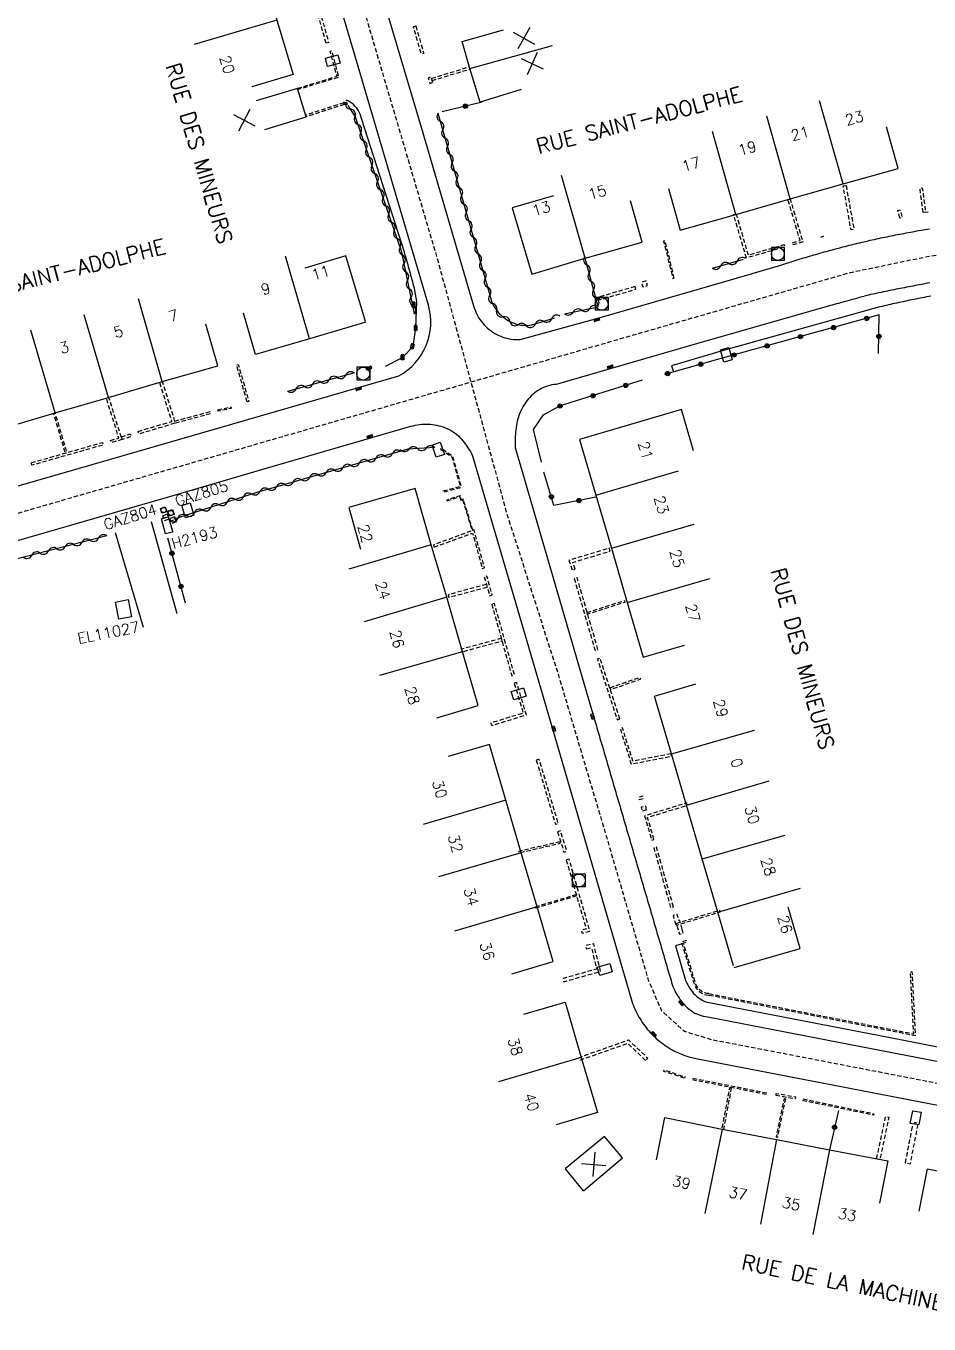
# Model space of a CAD drawing. Header units: millimetres. Extents: x 119599 to 140000, y 124063 to 129001.
# Drawn here: x 139270.4 to 139375.3, y 128595.5 to 128746.3 of the extents above; entities that cross this region are included whole.
import ezdxf
from ezdxf.enums import TextEntityAlignment as Align

# ---------------------------------------------------------------- set-up
doc = ezdxf.new("R2010")
doc.units = ezdxf.units.MM
doc.linetypes.add('DASHED', pattern=[0.75, 0.5, -0.25])
doc.layers.get('0').update_dxf_attribs({"linetype": 'CONTINUOUS'})
for name, color, linetype in [('W0001', 6, 'DASHED'), ('W0008', 7, 'CONTINUOUS'), ('W0100', 7, 'CONTINUOUS'), ('W0112', 1, 'DASHED'), ('W0310', 3, 'CONTINUOUS'), ('W0322', 7, 'CONTINUOUS'), ('W0400', 7, 'CONTINUOUS'), ('W0412', 7, 'CONTINUOUS'), ('W0420', 7, 'CONTINUOUS'), ('W0984', 7, 'CONTINUOUS'), ('W0989', 7, 'CONTINUOUS'), ('W0991', 7, 'CONTINUOUS'), ('W1102', 7, 'CONTINUOUS'), ('W1471', 7, 'CONTINUOUS')]:
    doc.layers.add(name, color=color, linetype=linetype)
doc.styles.get("Standard").update_dxf_attribs({"font": 'romans.shx', "width": 0.85})

# ---------------------------------------------------------------- blocks, each defined once
blk = doc.blocks.new('T400')
for p, q in [((-0.15, 0.3), (0.15, 0.3)), ((-0.15, -0.25), (-0.15, 0.3)), ((-0.15, 0.15), (0.15, 0.15)), ((-0.15, 0), (0.15, 0)), ((0.15, 0.3), (0.15, -0.25)), ((-0.15, -0.15), (0.15, -0.15)), ((-0.15, -0.25), (-0.15, -0.3)), ((-0.15, -0.3), (0.15, -0.3)), ((0.15, -0.3), (0.15, -0.25))]:
    blk.add_line(p, q)
blk = doc.blocks.new('T420')
for p, q in [((0.75, 0.75), (-0.75, 0.75)), ((-0.75, 0.75), (-0.75, -0.75)), ((0.75, 0.75), (0.75, -0.75)), ((0.75, -0.75), (-0.75, -0.75))]:
    blk.add_line(p, q)
blk.add_ellipse((0, 0), major_axis=(-0.53, 0.53), ratio=1, start_param=3.926991, end_param=10.210176)
blk = doc.blocks.new('T1471')
at = {"color": 0, "linetype": 'Continuous', "flags": 128}
blk.add_lwpolyline([(-0.75, -0.5), (-0.75, 0.5), (0.75, 0.5), (0.75, -0.5), (-0.75, -0.5)], dxfattribs=at)
blk = doc.blocks.new('t991o')
at = {"color": 0, "linetype": 'Continuous'}
for p, q in [((-1, 1), (1, -1)), ((-1, -1), (1, 1))]:
    blk.add_line(p, q, dxfattribs=at)
blk = doc.blocks.new('t322o')
at = {"color": 0, "linetype": 'Continuous'}
for radius in [0.25, 0.15]:
    blk.add_circle((0, 0), radius, dxfattribs=at)
blk = doc.blocks.new('t310o')
at = {"color": 0, "linetype": 'Continuous'}
for centre, start, end in [((-0.5, 0.38), 216.8699, 323.1304), ((0.5, -0.37), 36.8699, 143.1303)]:
    blk.add_arc(centre, 0.625, start, end, dxfattribs=at)
blk = doc.blocks.new('T412')
for p, q in [((-0.3, 1.2), (0.3, 1.2)), ((-0.3, 1.2), (-0.3, 0.6)), ((-0.3, 0.6), (0.3, 0.6)), ((-0.3, 0.3), (0.3, 0.3)), ((-0.3, -0.3), (-0.3, 0.3)), ((0, 0.9), (0.3, 0.9)), ((0.3, 0.9), (0.3, 0.6)), ((0.3, 0.3), (0.3, -0.3)), ((0.3, -0.3), (-0.3, -0.3))]:
    blk.add_line(p, q)
blk.add_ellipse((0, 0), major_axis=(0.212, 0.212), ratio=1, start_param=5.497787, end_param=11.780972)

msp = doc.modelspace()

# ---------------------------------------------------------------- linework, layer by layer
at = {"layer": 'W0001', "flags": 128}
for points in [[(139288.74, 128819.27), (139308.8, 128751.17), (139318.22, 128719.21), (139326.25, 128689.76), (139332.34, 128670.69), (139337.88, 128652.01), (139342.71, 128635.48), (139344.25, 128631.92), (139346.91, 128629.54), (139350.13, 128628.57), (139359.17, 128626.83), (139395.44, 128619.82), (139428.06, 128613.49)], [(139244.94, 128682.98), (139265.49, 128688.56), (139302.8, 128699.36), (139343.16, 128711.04), (139366.21, 128717.68), (139375.33, 128719.56), (139382.97, 128720.63), (139390.64, 128721.23), (139400.05, 128721.19), (139405.41, 128720.74), (139414.08, 128719.59), (139420.06, 128718.51), (139428.53, 128715.9), (139437.88, 128713.01), (139490.72, 128690.14), (139553.33, 128663), (139571.78, 128655), (139588.89, 128647.6), (139601.6, 128642.1), (139622.8, 128632.9), (139628.16, 128630.94)]]:
    msp.add_lwpolyline(points, dxfattribs=at)
at = {"layer": 'W0008', "flags": 128}
msp.add_lwpolyline([(139261.45, 128690.57), (139280.14, 128695.94), (139313.75, 128705.67, 0.353946), (139317.17, 128713.88), (139317.17, 128713.88), (139308.62, 128742.92), (139304.51, 128756.95)], format="xyb", dxfattribs=at)
for points in [[(139310, 128755.92), (139316.33, 128734.55), (139322.42, 128713.8), (139322.5, 128713.54), (139322.59, 128713.3), (139322.69, 128713.05), (139322.79, 128712.82), (139322.91, 128712.59), (139323.04, 128712.37), (139323.18, 128712.16), (139323.33, 128711.96), (139323.49, 128711.76), (139323.66, 128711.57), (139323.85, 128711.39), (139324.04, 128711.21), (139324.24, 128711.04), (139324.45, 128710.88), (139324.67, 128710.73), (139324.89, 128710.59), (139325.12, 128710.47), (139325.35, 128710.35), (139325.58, 128710.25), (139325.82, 128710.16), (139326.06, 128710.08), (139326.3, 128710.02), (139326.55, 128709.97), (139326.8, 128709.92), (139327.05, 128709.9), (139327.31, 128709.88), (139327.57, 128709.88), (139327.84, 128709.88), (139336.99, 128712.39), (139354.8, 128717.56)], [(139312.18, 128706.77), (139314.16, 128707.81), (139315.41, 128709.08), (139315.7, 128711.22), (139315.82, 128714.31), (139315.61, 128715.58), (139315.55, 128715.83), (139315.49, 128716.08), (139315.42, 128716.33), (139315.36, 128716.58), (139315.29, 128716.83), (139315.22, 128717.07), (139315.15, 128717.32), (139315.08, 128717.57), (139315.01, 128717.82), (139314.94, 128718.06), (139314.88, 128718.31), (139314.81, 128718.56), (139314.74, 128718.8), (139314.68, 128719.04), (139314.61, 128719.29), (139314.54, 128719.53), (139314.46, 128719.77), (139314.39, 128720.01), (139314.32, 128720.25), (139314.25, 128720.5), (139314.17, 128720.74), (139314.1, 128720.98), (139314.02, 128721.23), (139313.95, 128721.47), (139313.87, 128721.71), (139313.79, 128721.96), (139313.71, 128722.2), (139309.39, 128735.55), (139309.33, 128735.81), (139309.25, 128736.06), (139309.15, 128736.3), (139309.02, 128736.53), (139308.86, 128736.75), (139308.69, 128736.95), (139308.51, 128737.14), (139308.31, 128737.3), (139308.1, 128737.45), (139307.87, 128737.58), (139307.63, 128737.69)], [(139358.09, 128718.52), (139358.33, 128718.59), (139358.57, 128718.67), (139358.81, 128718.75), (139359.05, 128718.83), (139359.29, 128718.9), (139359.53, 128718.98), (139359.76, 128719.05), (139360, 128719.13), (139360.25, 128719.2), (139360.49, 128719.27), (139360.73, 128719.35), (139360.97, 128719.42), (139361.21, 128719.49), (139361.45, 128719.56), (139361.69, 128719.63), (139361.93, 128719.7), (139362.17, 128719.77), (139362.41, 128719.84), (139362.65, 128719.91), (139362.89, 128719.98), (139363.14, 128720.05), (139363.38, 128720.11), (139363.62, 128720.18), (139363.86, 128720.25), (139364.1, 128720.31), (139364.35, 128720.38), (139364.59, 128720.44), (139364.83, 128720.5), (139365.07, 128720.57), (139365.31, 128720.63), (139365.56, 128720.69), (139365.8, 128720.75), (139366.04, 128720.82), (139366.29, 128720.88), (139366.53, 128720.94), (139366.77, 128721), (139367.02, 128721.05), (139367.26, 128721.11), (139367.5, 128721.17), (139367.75, 128721.23), (139367.99, 128721.28), (139368.24, 128721.34), (139368.48, 128721.4), (139368.72, 128721.45), (139368.97, 128721.51), (139369.21, 128721.56), (139369.46, 128721.61), (139369.7, 128721.67), (139369.95, 128721.72), (139370.19, 128721.77), (139370.44, 128721.82), (139370.68, 128721.87), (139370.93, 128721.92), (139371.17, 128721.97), (139371.42, 128722.02), (139371.66, 128722.07), (139371.91, 128722.12), (139372.16, 128722.17), (139372.4, 128722.21), (139372.65, 128722.26), (139372.89, 128722.31), (139373.14, 128722.35), (139373.39, 128722.4), (139373.63, 128722.44), (139373.88, 128722.49), (139374.13, 128722.53), (139374.38, 128722.57), (139374.62, 128722.61), (139374.87, 128722.66), (139375.12, 128722.7), (139375.36, 128722.74)], [(139354.79, 128717.56), (139358.1, 128718.51)], [(139375.42, 128716.45), (139375.17, 128716.41), (139374.92, 128716.37), (139374.68, 128716.32), (139374.43, 128716.28), (139374.18, 128716.23), (139373.94, 128716.19), (139373.69, 128716.14), (139373.45, 128716.09), (139373.2, 128716.05), (139372.95, 128716), (139372.71, 128715.95), (139372.46, 128715.9), (139372.21, 128715.86), (139371.97, 128715.81), (139371.72, 128715.76), (139371.48, 128715.71), (139371.23, 128715.66), (139370.98, 128715.61), (139370.74, 128715.56), (139370.49, 128715.51), (139370.25, 128715.46), (139370, 128715.41), (139369.76, 128715.35), (139369.51, 128715.3), (139369.27, 128715.25), (139369.02, 128715.19), (139368.78, 128715.14), (139368.53, 128715.09), (139368.29, 128715.03), (139368.04, 128714.98), (139367.8, 128714.92)], [(139375.51, 128714.91), (139375.27, 128714.86), (139375.02, 128714.82), (139374.77, 128714.77), (139374.53, 128714.72), (139374.28, 128714.67), (139374.03, 128714.63), (139373.79, 128714.58), (139373.54, 128714.53), (139373.29, 128714.48), (139373.05, 128714.43), (139372.8, 128714.38), (139372.56, 128714.32), (139372.31, 128714.27), (139372.06, 128714.22), (139371.82, 128714.17), (139371.57, 128714.11), (139371.33, 128714.06), (139371.08, 128714.01), (139370.84, 128713.95), (139370.59, 128713.9), (139370.35, 128713.84), (139370.1, 128713.78), (139369.86, 128713.73), (139369.61, 128713.67), (139351.28, 128708.55), (139345.4, 128706.83), (139345.62, 128706.13)], [(139363.86, 128713.85), (139364.1, 128713.92), (139364.35, 128713.99), (139364.59, 128714.05), (139364.84, 128714.12), (139365.08, 128714.19), (139365.33, 128714.25), (139365.58, 128714.32), (139365.82, 128714.39), (139366.07, 128714.46), (139366.31, 128714.52), (139366.56, 128714.59), (139366.8, 128714.66), (139367.05, 128714.72), (139367.29, 128714.79), (139367.54, 128714.86), (139367.78, 128714.93)], [(139363.86, 128713.84), (139347.24, 128709.08), (139332.03, 128704.67), (139331.76, 128704.64), (139331.51, 128704.6), (139331.26, 128704.54), (139331.01, 128704.47), (139330.78, 128704.39), (139330.55, 128704.3), (139330.32, 128704.2), (139330.1, 128704.08), (139329.89, 128703.95), (139329.69, 128703.82), (139329.49, 128703.67), (139329.3, 128703.51), (139329.11, 128703.33), (139328.94, 128703.15), (139328.76, 128702.95), (139328.6, 128702.75), (139328.44, 128702.52), (139328.29, 128702.3), (139328.15, 128702.07), (139328.03, 128701.84), (139327.92, 128701.61), (139327.81, 128701.37), (139327.72, 128701.13), (139327.64, 128700.89), (139327.57, 128700.65), (139327.5, 128700.4), (139327.45, 128700.15), (139327.4, 128699.9), (139327.36, 128699.65), (139327.33, 128699.4), (139327.3, 128699.14), (139327.28, 128698.89), (139327.26, 128698.63), (139327.25, 128698.37), (139327.25, 128698.11), (139327.24, 128697.85), (139327.24, 128697.59), (139327.25, 128697.33), (139336.12, 128666.93), (139336.19, 128666.69), (139336.26, 128666.45), (139336.33, 128666.21), (139336.4, 128665.97), (139336.47, 128665.73), (139336.54, 128665.49), (139336.61, 128665.25), (139336.68, 128665.01), (139336.75, 128664.77), (139336.82, 128664.52), (139336.89, 128664.28), (139336.96, 128664.04), (139337.03, 128663.8), (139337.1, 128663.56), (139337.17, 128663.32), (139337.24, 128663.08), (139337.31, 128662.84), (139337.38, 128662.6), (139337.46, 128662.36), (139337.53, 128662.12), (139337.6, 128661.88), (139337.67, 128661.64), (139337.74, 128661.4), (139337.81, 128661.16), (139337.88, 128660.92), (139337.95, 128660.68), (139338.02, 128660.44), (139338.09, 128660.2), (139338.16, 128659.96), (139338.23, 128659.72), (139338.3, 128659.48), (139338.37, 128659.24), (139338.44, 128659), (139338.51, 128658.76), (139338.58, 128658.52), (139338.65, 128658.28), (139338.72, 128658.04), (139338.79, 128657.8), (139338.86, 128657.56), (139338.93, 128657.32), (139339, 128657.08), (139339.07, 128656.84), (139339.14, 128656.6), (139339.21, 128656.36), (139339.28, 128656.12), (139339.35, 128655.88), (139339.43, 128655.64), (139339.5, 128655.4), (139339.57, 128655.16), (139339.64, 128654.92), (139339.71, 128654.68), (139339.78, 128654.44), (139339.85, 128654.2), (139339.92, 128653.95), (139339.99, 128653.71), (139340.06, 128653.47), (139340.13, 128653.23), (139340.2, 128652.99), (139340.27, 128652.75), (139340.34, 128652.51), (139340.41, 128652.27), (139340.48, 128652.03), (139340.55, 128651.79), (139340.62, 128651.55), (139340.69, 128651.31), (139340.76, 128651.07), (139340.83, 128650.83), (139340.9, 128650.59), (139340.97, 128650.35), (139341.05, 128650.11), (139341.12, 128649.87), (139341.19, 128649.63), (139341.26, 128649.39), (139341.33, 128649.15), (139341.4, 128648.91), (139341.47, 128648.67), (139341.54, 128648.43), (139341.61, 128648.19), (139341.68, 128647.95), (139341.75, 128647.71), (139341.82, 128647.47), (139341.89, 128647.23), (139341.96, 128646.99), (139342.03, 128646.75), (139342.1, 128646.51), (139342.17, 128646.27), (139342.24, 128646.03), (139342.31, 128645.79), (139342.38, 128645.55), (139342.45, 128645.31), (139342.53, 128645.07), (139342.6, 128644.83), (139342.67, 128644.59), (139342.74, 128644.35), (139342.81, 128644.11), (139342.88, 128643.87), (139342.95, 128643.63), (139343.02, 128643.39), (139343.09, 128643.15), (139343.16, 128642.91), (139343.23, 128642.67), (139343.3, 128642.43), (139343.37, 128642.19), (139343.44, 128641.95), (139343.51, 128641.71), (139343.58, 128641.46), (139343.65, 128641.22), (139343.72, 128640.98), (139343.79, 128640.74), (139343.87, 128640.5), (139343.94, 128640.26), (139344.01, 128640.02), (139344.08, 128639.78), (139344.15, 128639.54), (139344.22, 128639.3), (139344.29, 128639.06), (139344.36, 128638.82), (139344.43, 128638.58), (139344.5, 128638.34), (139344.57, 128638.1), (139344.64, 128637.86), (139344.71, 128637.62), (139344.78, 128637.38), (139344.85, 128637.14), (139344.92, 128636.9), (139344.99, 128636.66), (139345.06, 128636.42), (139345.14, 128636.18), (139345.21, 128635.94), (139345.28, 128635.7), (139345.35, 128635.46), (139345.42, 128635.22), (139345.5, 128634.97), (139345.58, 128634.73), (139345.68, 128634.5), (139345.78, 128634.27), (139345.89, 128634.05), (139346.01, 128633.83), (139346.14, 128633.61), (139346.28, 128633.41), (139346.42, 128633.21), (139346.58, 128633.01), (139346.74, 128632.82), (139346.91, 128632.63), (139347.09, 128632.45), (139347.27, 128632.28), (139347.47, 128632.11), (139347.68, 128631.95), (139347.9, 128631.8), (139348.13, 128631.66), (139348.36, 128631.55), (139348.6, 128631.45), (139348.84, 128631.36), (139349.1, 128631.29), (139349.36, 128631.24), (139349.62, 128631.21), (139367.19, 128627.83), (139401.11, 128621.26)], [(139262.87, 128684.64), (139286.87, 128691.56), (139298.48, 128694.97), (139315.15, 128699.8), (139315.4, 128699.87), (139315.66, 128699.93), (139315.91, 128699.98), (139316.16, 128700.01), (139316.41, 128700.04), (139316.66, 128700.06), (139316.91, 128700.06), (139317.16, 128700.06), (139317.41, 128700.04), (139317.66, 128700.02), (139317.9, 128699.98), (139318.15, 128699.93), (139318.39, 128699.87), (139318.63, 128699.8), (139318.88, 128699.73), (139319.12, 128699.64), (139319.36, 128699.53), (139319.6, 128699.42), (139319.83, 128699.3), (139320.06, 128699.16), (139320.27, 128699.01), (139320.47, 128698.85), (139320.66, 128698.68), (139320.84, 128698.51), (139321.01, 128698.32), (139321.17, 128698.13), (139321.33, 128697.93), (139321.48, 128697.72), (139321.63, 128697.51), (139321.77, 128697.3), (139321.91, 128697.08), (139322.05, 128696.86), (139322.18, 128696.64), (139322.3, 128696.39), (139322.37, 128696.11), (139328.59, 128674.85), (139331.57, 128664.67), (139340.81, 128633.02), (139340.89, 128632.78), (139340.98, 128632.55), (139341.07, 128632.32), (139341.17, 128632.09), (139341.28, 128631.86), (139341.39, 128631.64), (139341.5, 128631.42), (139341.62, 128631.2), (139341.75, 128630.99), (139341.88, 128630.78), (139342.01, 128630.58), (139342.15, 128630.37), (139342.3, 128630.18), (139342.45, 128629.98), (139342.6, 128629.79), (139342.76, 128629.6), (139342.93, 128629.41), (139343.1, 128629.23), (139343.28, 128629.05), (139343.46, 128628.88), (139343.64, 128628.71), (139343.83, 128628.54), (139344.03, 128628.38), (139344.22, 128628.22), (139344.42, 128628.07), (139344.63, 128627.92), (139344.83, 128627.78), (139345.04, 128627.65), (139345.25, 128627.52), (139345.47, 128627.4), (139345.69, 128627.28), (139345.91, 128627.17), (139346.13, 128627.06), (139346.36, 128626.96), (139346.59, 128626.87), (139346.82, 128626.78), (139347.06, 128626.7), (139347.3, 128626.62), (139347.54, 128626.55), (139347.78, 128626.49), (139348.03, 128626.43), (139366.31, 128622.9), (139395.57, 128617.25)], [(139288, 128678.02), (139285.02, 128688.71)], [(139280.81, 128687.47), (139284.06, 128676.47)], [(139346.64, 128639.7), (139345.89, 128639.46), (139347, 128635.59), (139347.09, 128635.37), (139347.19, 128635.14), (139347.29, 128634.93), (139347.41, 128634.72), (139347.54, 128634.52), (139347.68, 128634.32), (139347.83, 128634.13), (139347.98, 128633.94), (139348.15, 128633.77), (139348.33, 128633.6), (139348.52, 128633.45), (139348.72, 128633.31), (139348.92, 128633.19), (139349.14, 128633.08), (139349.36, 128632.98), (139370.62, 128628.85), (139379.68, 128627.08), (139379.89, 128627.69)]]:
    msp.add_lwpolyline(points, dxfattribs=at)
at = {"layer": 'W0100', "flags": 128}
for points in [[(139295.87, 128759.55), (139297.67, 128753.48), (139299.57, 128746.97), (139301.46, 128740.66), (139296.67, 128739.22)], [(139327.94, 128738.92), (139323.17, 128737.45), (139321.97, 128741.34), (139321.1, 128744.48), (139325.91, 128745.83)], [(139298.2, 128734.28), (139302.98, 128735.75), (139301.97, 128739.05), (139297.19, 128737.58)], [(139345.05, 128727.4), (139346.41, 128722.58), (139352.87, 128724.41), (139359.19, 128726.2), (139365.35, 128727.96), (139371.73, 128729.75), (139370.37, 128734.57)], [(139331.71, 128726.57), (139326.91, 128725.16), (139329.18, 128717.46), (139335.4, 128719.31), (139342, 128721.19), (139340.63, 128726)], [(139309.89, 128711.97), (139307.6, 128719.6), (139302.81, 128718.15)], [(139309.91, 128711.88), (139303.39, 128709.97), (139297.1, 128708.13), (139295.69, 128712.93)], [(139266.02, 128704.26), (139267.43, 128699.46), (139273.83, 128701.35), (139280.04, 128703.15), (139286.28, 128704.99), (139292.72, 128706.84), (139291.34, 128711.65)], [(139347.96, 128696.97), (139346.55, 128701.77), (139334.74, 128698.28), (139336.62, 128691.81), (139338.42, 128685.64), (139340.25, 128679.35), (139342.1, 128672.99), (139346.9, 128674.38)], [(139318.14, 128665.96), (139322.94, 128667.36), (139321.12, 128673.62), (139319.3, 128679.94), (139317.51, 128686.02), (139315.63, 128692.57), (139307.92, 128690.36), (139309.31, 128685.55)], [(139287.44, 128687.5), (139286.64, 128687.3), (139286.17, 128689.05), (139286.96, 128689.27), (139287.52, 128687.52)], [(139352.59, 128637.14), (139350.78, 128643.37), (139348.98, 128649.55), (139347.14, 128655.79), (139345.42, 128661.75), (139343.44, 128668.46), (139348.23, 128669.88)], [(139326.86, 128636.23), (139331.66, 128637.65), (139329.79, 128643.99), (139327.95, 128650.27), (139326.15, 128656.38), (139324.28, 128662.83), (139319.48, 128661.44)], [(139352.67, 128636.96), (139360.33, 128639.15), (139358.96, 128643.96)], [(139328.25, 128631.52), (139333.05, 128632.92), (139334.92, 128626.51), (139336.82, 128620.09), (139332.03, 128618.67)], [(139343.65, 128614.63), (139344.64, 128619.53), (139351.28, 128618.18), (139357.58, 128616.99), (139363.76, 128615.77), (139370.52, 128614.48), (139369.57, 128609.57)], [(139335.17, 128611.02), (139339.71, 128614.84), (139337.62, 128617.33), (139333.07, 128613.55), (139335.16, 128611.02)], [(139374.18, 128608.65), (139375.13, 128613.56), (139381.64, 128612.29), (139388.1, 128611.04), (139394.48, 128609.78), (139400.98, 128608.55), (139400.05, 128603.64)]]:
    msp.add_lwpolyline(points, dxfattribs=at)
msp.add_lwpolyline([(139282.31, 128679.68), (139282.69, 128677.68), (139281.25, 128677.4), (139280.85, 128679.39)], close=True, dxfattribs=at)
at = {"layer": 'W0112', "flags": 128}
for points in [[(139305.3, 128744.29), (139302.99, 128752.51), (139303.28, 128752.6), (139305.59, 128744.37)], [(139315.71, 128746.29), (139316.64, 128743.09), (139316.36, 128743.01), (139315.44, 128746.21)], [(139301.99, 128739.06), (139306.57, 128740.45), (139305.77, 128743.38), (139305.92, 128743.42), (139306.76, 128740.34), (139302.04, 128738.91)], [(139317.55, 128740.22), (139321.91, 128741.54), (139322, 128741.25), (139317.63, 128739.94)], [(139317.69, 128739.74), (139317.49, 128740.36), (139317.14, 128740.24), (139317.34, 128739.62)], [(139307.47, 128737.09), (139307.36, 128737.46), (139307.64, 128737.55), (139307.76, 128737.18)], [(139307.39, 128737.17), (139302.99, 128735.76), (139302.92, 128735.96), (139307.33, 128737.38)], [(139365.68, 128727.77), (139366.59, 128722.68), (139366.25, 128722.62), (139365.35, 128727.71)], [(139374.62, 128724.63), (139374.25, 128727.45), (139374.53, 128727.49), (139374.9, 128724.67)], [(139359.46, 128721.12), (139360.33, 128721.39), (139358.94, 128726.12), (139359.19, 128726.19), (139360.65, 128721.21), (139359.53, 128720.88)], [(139352.9, 128724.49), (139354.3, 128719.7), (139358.5, 128720.9), (139358.58, 128720.62), (139354.1, 128719.35), (139352.62, 128724.41)], [(139371.91, 128723.98), (139371.69, 128724.86), (139371.97, 128724.93), (139372.19, 128724.05)], [(139345.73, 128717), (139344.67, 128721.34), (139344.49, 128721.3), (139345.56, 128716.95)], [(139342.47, 128716.68), (139341.92, 128716.52), (139342.07, 128715.99), (139342.62, 128716.14)], [(139341.17, 128716.03), (139336.93, 128714.79), (139337.03, 128714.48), (139341.26, 128715.72)], [(139296.13, 128702.64), (139294.91, 128706.94), (139295.1, 128706.99), (139296.32, 128702.69)], [(139283.47, 128699.21), (139287.38, 128700.37), (139285.98, 128704.91), (139286.28, 128705), (139287.77, 128700.16), (139283.56, 128698.9)], [(139280.26, 128698.16), (139281.24, 128698.43), (139279.78, 128703.08), (139280.04, 128703.16), (139281.58, 128698.25), (139280.33, 128697.9)], [(139275, 128696.77), (139273.66, 128701.3), (139273.82, 128701.34), (139275.15, 128696.82)], [(139287.72, 128700.41), (139291.82, 128701.51), (139291.89, 128701.25), (139287.79, 128700.15)], [(139292.71, 128701.73), (139294.23, 128702.05), (139294.26, 128701.87), (139292.75, 128701.55)], [(139281.53, 128698.57), (139282.55, 128698.93), (139282.66, 128698.62), (139281.64, 128698.27)], [(139271.06, 128695.57), (139279.33, 128697.92), (139279.42, 128697.63), (139271.14, 128695.28)], [(139318.58, 128697.14), (139319.91, 128696.23), (139320.88, 128692.81), (139318.86, 128692.25), (139318.89, 128692.14), (139321.02, 128692.73), (139320.02, 128696.3), (139318.64, 128697.24)], [(139319.33, 128691.14), (139320.82, 128691.62), (139320.95, 128691.13), (139321.17, 128691.23), (139322.23, 128687.74), (139322.32, 128687.77), (139321.22, 128691.35), (139321.01, 128691.25), (139320.88, 128691.74), (139319.3, 128691.22)], [(139317.85, 128685.77), (139322.3, 128687.4), (139323.44, 128683.28), (139323.7, 128683.35), (139322.48, 128687.76), (139317.76, 128686.02)], [(139334.21, 128683.19), (139333.95, 128684), (139338.27, 128685.3), (139338.17, 128685.64), (139333.5, 128684.23), (139333.87, 128683.08)], [(139323.67, 128682.32), (139324.29, 128680.13), (139324.59, 128680.21), (139323.97, 128682.4)], [(139336.87, 128673.88), (139334.45, 128682.21), (139334.11, 128682.11), (139336.53, 128673.78)], [(139323.92, 128681.43), (139319.47, 128680.23), (139319.55, 128679.94), (139324, 128681.13)], [(139324.53, 128679.14), (139326.85, 128670.84), (139327.17, 128670.93), (139324.85, 128679.23)], [(139335.6, 128678.19), (139339.94, 128679.56), (139340, 128679.35), (139335.66, 128677.98)], [(139325.67, 128675.18), (139321.04, 128673.91), (139321.12, 128673.62), (139325.75, 128674.89)], [(139339.41, 128665.83), (139337.11, 128672.88), (139336.82, 128672.78), (139339.11, 128665.73)], [(139327.15, 128669.95), (139328.19, 128666.49), (139324.44, 128665.34), (139324.53, 128665.06), (139328.56, 128666.29), (139327.43, 128670.04)], [(139338.28, 128669.44), (139341.71, 128670.65), (139341.79, 128670.42), (139338.36, 128669.21)], [(139345.37, 128661.77), (139340.92, 128660.9), (139339.71, 128664.8), (139339.44, 128664.72), (139340.73, 128660.58), (139345.42, 128661.5)], [(139329.71, 128661.03), (139331.92, 128653.58), (139332.26, 128653.68), (139330.05, 128661.13)], [(139341.65, 128656.45), (139342.16, 128656.59), (139342.08, 128656.85), (139341.57, 128656.71)], [(139343.37, 128651.82), (139342.63, 128654.38), (139347.22, 128655.78), (139347.14, 128656.04), (139342.29, 128654.57), (139343.1, 128651.75)], [(139342.51, 128655.24), (139342.42, 128655.67), (139341.89, 128655.55), (139341.98, 128655.13)], [(139332.46, 128651.55), (139327.66, 128650.43), (139327.7, 128650.27), (139332.49, 128651.38)], [(139332.17, 128652.7), (139332.91, 128650.35), (139333.25, 128650.45), (139332.51, 128652.81)], [(139345.63, 128643.99), (139343.67, 128650.94), (139343.36, 128650.85), (139345.31, 128643.9)], [(139333.18, 128649.43), (139335.5, 128641.42), (139334.92, 128641.25), (139335.02, 128640.92), (139335.93, 128641.18), (139333.52, 128649.53)], [(139334.38, 128645.26), (139329.59, 128643.82), (139329.54, 128643.99), (139334.33, 128645.43)], [(139346.66, 128641.4), (139346.35, 128642.45), (139346.26, 128642.42), (139346.06, 128643.12), (139345.59, 128642.98), (139345.93, 128641.81), (139346.02, 128641.84), (139346.32, 128640.82), (139346.76, 128640.93)], [(139345.95, 128642.07), (139350.96, 128643.6), (139351.03, 128643.37), (139346.02, 128641.84)], [(139335.53, 128639.1), (139336.1, 128639.25), (139336.72, 128636.76), (139332.81, 128635.67), (139332.91, 128635.3), (139337.18, 128636.49), (139336.37, 128639.71), (139335.43, 128639.47)], [(139349.73, 128633.91), (139349.5, 128633.94), (139349.3, 128634), (139349.11, 128634.08), (139348.92, 128634.18), (139348.75, 128634.31), (139348.59, 128634.46), (139348.45, 128634.62), (139348.34, 128634.8), (139348.25, 128634.99), (139348.18, 128635.2), (139346.79, 128639.79), (139347.18, 128639.91), (139347.12, 128640.09), (139346.56, 128639.9), (139348, 128635.15), (139348.08, 128634.92), (139348.18, 128634.71), (139348.31, 128634.51), (139348.46, 128634.34), (139348.63, 128634.17), (139348.82, 128634.03), (139349.03, 128633.91), (139349.24, 128633.83), (139349.46, 128633.76), (139349.7, 128633.73)], [(139349.74, 128633.91), (139373.53, 128629.25), (139373.14, 128636.46), (139373.32, 128636.47), (139373.72, 128629.02), (139349.7, 128633.73)], [(139342.4, 128626.16), (139340.33, 128628.12), (139334.79, 128626.18), (139334.67, 128626.51), (139340.42, 128628.53), (139342.65, 128626.42)], [(139346.92, 128624.08), (139345.86, 128624.43), (139344.48, 128624.9), (139344.54, 128625.06), (139345.92, 128624.59), (139346.98, 128624.24)], [(139347.83, 128623.94), (139356.49, 128622.22), (139356.51, 128622.34), (139347.86, 128624.06)], [(139352.35, 128623), (139351.45, 128618.15), (139351.28, 128618.18), (139352.19, 128623.03)], [(139357.51, 128622.12), (139359.81, 128621.72), (139359.84, 128621.89), (139357.54, 128622.29)], [(139358.65, 128621.71), (139357.7, 128617.22), (139357.58, 128617.24), (139358.53, 128621.73)], [(139360.63, 128621.54), (139368.92, 128619.82), (139368.94, 128619.93), (139360.65, 128621.65)], [(139369.23, 128614.73), (139370.28, 128619.65), (139370.65, 128619.57), (139369.61, 128614.65)], [(139373.34, 128618.43), (139372.54, 128614.28), (139373.15, 128614.16), (139374.06, 128618.84), (139373.68, 128618.95)]]:
    msp.add_lwpolyline(points, close=True, dxfattribs=at)
for points in [[(139374.9, 128724.67), (139375.2, 128724.72)], [(139362.76, 128721.78), (139363.11, 128721.91)]]:
    msp.add_lwpolyline(points, dxfattribs=at)
at = {"layer": 'W0310', "flags": 128}
for points in [[(139315.56, 128712.85), (139314.08, 128720.04), (139308.67, 128735.83), (139307.85, 128737.05)], [(139318.29, 128736.16), (139324.46, 128714.49), (139324.56, 128714.23), (139324.67, 128713.99), (139324.79, 128713.76), (139324.92, 128713.53), (139325.07, 128713.32), (139325.22, 128713.12), (139325.39, 128712.92), (139325.57, 128712.74), (139325.77, 128712.57), (139325.97, 128712.4), (139326.19, 128712.25), (139326.42, 128712.1), (139326.65, 128711.97), (139326.89, 128711.85), (139327.14, 128711.76), (139327.38, 128711.67), (139327.63, 128711.61), (139327.89, 128711.56), (139328.14, 128711.53), (139328.4, 128711.51), (139328.67, 128711.51), (139328.93, 128711.53), (139329.2, 128711.57), (139331.86, 128712.41)], [(139333, 128712.87), (139336.88, 128713.68), (139335.4, 128719.31)], [(139350.16, 128718.15), (139353.78, 128719.21)], [(139300.84, 128703.87), (139308.63, 128706.03)], [(139317.92, 128697.32), (139314.78, 128697.16), (139297.26, 128692.13), (139287.62, 128689)], [(139279.85, 128687.08), (139264.75, 128683.2), (139258.4, 128680.74), (139255.17, 128678.07), (139254.44, 128677.22), (139254.06, 128676.21)]]:
    msp.add_lwpolyline(points, dxfattribs=at)
at = {"layer": 'W0322', "flags": 128}
for points in [[(139323.42, 128737.45), (139318.78, 128736.32)], [(139369.46, 128708.24), (139369.53, 128712.73), (139351.56, 128707.78), (139344.59, 128705.82)], [(139342.01, 128705.15), (139332.36, 128702.12)], [(139330.3, 128695.64), (139329.4, 128699.41), (139330.56, 128701.13), (139332.36, 128702.12)], [(139336.62, 128691.56), (139331.75, 128690.62), (139330.6, 128694.49)], [(139288.97, 128679.27), (139286.93, 128686.81)], [(139364.79, 128620.34), (139363.76, 128615.77)]]:
    msp.add_lwpolyline(points, dxfattribs=at)
at = {"layer": 'W1102', "flags": 128}
for points in [[(139299.57, 128746.97), (139289.97, 128744.16)], [(139321.97, 128741.34), (139331.6, 128744.03)], [(139365.35, 128727.96), (139362.59, 128737.58)], [(139359.19, 128726.2), (139356.46, 128735.82)], [(139352.87, 128724.41), (139350.15, 128734.03)], [(139335.4, 128719.31), (139332.65, 128728.92)], [(139303.39, 128709.97), (139300.58, 128719.57)], [(139286.28, 128704.99), (139283.52, 128714.6)], [(139280.04, 128703.15), (139277.22, 128712.74)], [(139273.83, 128701.35), (139271.03, 128710.95)], [(139336.62, 128691.81), (139346.22, 128694.61)], [(139338.42, 128685.64), (139348.02, 128688.44)], [(139317.51, 128686.02), (139307.92, 128683.2)], [(139340.25, 128679.35), (139349.86, 128682.14)], [(139319.3, 128679.94), (139309.71, 128677.11)], [(139321.12, 128673.62), (139311.5, 128670.86)], [(139345.42, 128661.75), (139355.03, 128664.52)], [(139347.14, 128655.79), (139356.73, 128658.63)], [(139326.15, 128656.38), (139316.56, 128653.56)], [(139348.98, 128649.55), (139358.59, 128652.33)], [(139327.95, 128650.27), (139318.35, 128647.46)], [(139350.78, 128643.37), (139360.37, 128646.17)], [(139329.79, 128643.99), (139320.2, 128641.16)], [(139334.92, 128626.51), (139325.33, 128623.68)], [(139351.28, 128618.18), (139349.29, 128608.38)], [(139357.58, 128616.99), (139355.73, 128607.16)], [(139363.76, 128615.77), (139361.83, 128605.96)]]:
    msp.add_lwpolyline(points, dxfattribs=at)

# ---------------------------------------------------------------- block references
at = {"layer": 'W0310'}
for p, rotation in [((139308.13, 128736.63), 123.9677895137234), ((139318.57, 128735.2), 285.8856991104746), ((139309, 128734.85), 108.9405437556214), ((139309.65, 128732.96), 108.9405437556214), ((139319.11, 128733.28), 285.8856991104746), ((139310.3, 128731.06), 108.9405437556214), ((139319.66, 128731.36), 285.8856991104746), ((139310.95, 128729.17), 108.9405437556214), ((139320.21, 128729.43), 285.8856991104746), ((139320.76, 128727.51), 285.8856991104746), ((139311.6, 128727.28), 108.9405437556214), ((139312.25, 128725.39), 108.9405437556214), ((139321.3, 128725.59), 285.8856991104746), ((139312.9, 128723.5), 108.9405437556214), ((139321.85, 128723.66), 285.8856991104746), ((139313.55, 128721.61), 108.9405437556214), ((139322.4, 128721.74), 285.8856991104746), ((139322.95, 128719.81), 285.8856991104746), ((139314.15, 128719.7), 101.5735771329242), ((139335.59, 128718.56), 104.7373260111374), ((139353.04, 128718.99), 16.31926093924492), ((139314.55, 128717.74), 101.5735771329242), ((139323.49, 128717.89), 285.8856991104746), ((139351.12, 128718.43), 16.31926093924492), ((139314.96, 128715.78), 101.5735771329242), ((139324.04, 128715.97), 285.8856991104746), ((139336.1, 128716.63), 104.7373260111374), ((139315.36, 128713.82), 101.5735771329242), ((139324.64, 128714.06), 294.115463748009), ((139336.61, 128714.69), 104.7373260111374), ((139325.85, 128712.5), 321.2449917341637), ((139333.98, 128713.07), 11.8724202736657), ((139335.94, 128713.49), 11.8724202736657), ((139327.63, 128711.61), 345.369216737772), ((139329.6, 128711.69), 17.58719356956997), ((139331.5, 128712.3), 17.58719356956997), ((139307.58, 128705.74), 15.51282904569641), ((139301.8, 128704.14), 15.51282904569641), ((139303.73, 128704.67), 15.51282904569641), ((139305.65, 128705.21), 15.51282904569641), ((139313, 128696.64), 196.0055419310794), ((139314.93, 128697.16), 183.0678817363565), ((139316.92, 128697.27), 183.0678817363565), ((139307.23, 128694.99), 196.0055419310794), ((139309.15, 128695.54), 196.0055419310794), ((139311.08, 128696.09), 196.0055419310794), ((139301.46, 128693.33), 196.0055419310794), ((139303.39, 128693.89), 196.0055419310794), ((139305.31, 128694.44), 196.0055419310794), ((139297.62, 128692.23), 196.0055419310794), ((139299.54, 128692.78), 196.0055419310794), ((139291.91, 128690.39), 197.9966278178105), ((139293.81, 128691.01), 197.9966278178105), ((139295.71, 128691.63), 197.9966278178105), ((139288.1, 128689.15), 197.9966278178105), ((139290.01, 128689.77), 197.9966278178105), ((139275.01, 128685.84), 194.4128526719619), ((139276.94, 128686.33), 194.4128526719619), ((139278.88, 128686.83), 194.4128526719619), ((139271.13, 128684.84), 194.4128526719619), ((139273.07, 128685.34), 194.4128526719619)]:
    msp.add_blockref('t310o', p, dxfattribs=dict(at, rotation=rotation))
at = {"layer": 'W0322'}
for p, rotation in [((139321.47, 128736.98), 193.7177839107556), ((139368.08, 128712.33), 195.4205219123034), ((139360.37, 128710.21), 195.4205219123034), ((139364.22, 128711.27), 195.4205219123034), ((139369.49, 128710.24), 89.04316453867969), ((139356.51, 128709.14), 195.4205219123034), ((139348.8, 128707), 195.6886703625047), ((139352.65, 128708.08), 195.4205219123034), ((139344.95, 128705.92), 195.6886703625047), ((139340.1, 128704.55), 197.4438150148154), ((139336.29, 128703.35), 197.4438150148154), ((139332.47, 128702.16), 197.4438150148154), ((139331.46, 128691.62), 106.4803299757213), ((139334.66, 128691.18), 190.894219624063), ((139287.4, 128685.06), 105.1180009582863), ((139288.45, 128681.2), 105.1180009582863), ((139364.35, 128618.39), 257.336221192941)]:
    msp.add_blockref('t322o', p, dxfattribs=dict(at, rotation=rotation))
at = {"layer": 'W0400'}
for p, rotation in [((139315.46, 128713.92), 177.9438109340743), ((139336.71, 128712.18), 285.3052830119885), ((139315.7, 128711.22), 180), ((139315.31, 128709.08), 166.3184324661611), ((139314.16, 128707.81), 180), ((139310.27, 128706.55), 114.1875453718828), ((139338.29, 128706.68), 106.1430140933739), ((139309.06, 128704.16), 286.1384388518051), ((139310.39, 128698.61), 106.1666990584517), ((139336.24, 128666.07), 196.3083607149511), ((139331.73, 128664.69), 15.1111761474473), ((139346.55, 128632.83), 220.3365764065465), ((139343.36, 128629.18), 44.54680946213314)]:
    msp.add_blockref('T400', p, dxfattribs=dict(at, rotation=rotation))
at = {"layer": 'W0412'}
for p, rotation in [((139286.43, 128690.07), 197.2402812997221), ((139287.27, 128689.74), 199.064071529445)]:
    msp.add_blockref('T412', p, dxfattribs=dict(at, rotation=rotation))
at = {"layer": 'W0420'}
for p in [(139357.75, 128719.82), (139337.3, 128714.02), (139309.61, 128705.92), (139334.64, 128647.05)]:
    msp.add_blockref('T420', p, dxfattribs=at)
at = {"layer": 'W0991'}
for p, rotation in [((139328.25, 128744.88), 285.493391155132), ((139329.23, 128741.92), 290.2175797370564), ((139295.78, 128735.34), 287.063319469563), ((139336.38, 128614.08), 310.0395234793913)]:
    msp.add_blockref('t991o', p, dxfattribs=dict(at, rotation=rotation))
at = {"layer": 'W1471'}
for p, rotation in [((139306.07, 128742.25), 14.83674845334004), ((139351.78, 128708.11), 105.6078869794874), ((139318.32, 128697.07), 108.7283723215971), ((139289.25, 128690.04), 106.3834508946517), ((139327.66, 128668.74), 16.31381066189026), ((139337.65, 128636.71), 16.27590673647399), ((139373.76, 128619.49), 79.06436866758365)]:
    msp.add_blockref('T1471', p, dxfattribs=dict(at, rotation=rotation))

# ---------------------------------------------------------------- texts
at = {"layer": 'W0984'}
for s, rotation, p in [('GAZ805', 17.2403, (139290.84, 128692.02)), ('GAZ804', 17.2403, (139282.55, 128689.28)), ('H2193', 15.2673, (139290.02, 128686.86)), ('EL11027', 11.1665, (139280.03, 128675.84))]:
    msp.add_text(s, height=1.25, rotation=rotation, dxfattribs=at).set_placement(p, align=Align.MIDDLE)
at = {"layer": 'W0989'}
for s, rotation, p in [('RUE DES MINEURS', 286.522, (139290.56, 128731.5)), ('RUE SAINT-ADOLPHE', 14.5445, (139341.66, 128735.35)), ('RUE SAINT-ADOLPHE', 14.2004, (139274.68, 128717.74)), ('RUE DES MINEURS', 285.3667, (139360.64, 128672.82)), ('RUE DE LA MACHINE A FEU', 348.2157, (139369.31, 128599.52))]:
    msp.add_text(s, height=1.75, rotation=rotation, dxfattribs=at).set_placement(p, align=Align.MIDDLE)
at = {"layer": 'W0991'}
for s, rotation, p in [('20', 286.684, (139293.81, 128741.8)), ('23', 15.6887, (139366.64, 128735.6)), ('21', 16.01, (139360.33, 128733.81)), ('19', 15.1651, (139354.21, 128732.1)), ('17', 16.3762, (139347.68, 128730.25)), ('15', 15.9412, (139336.78, 128726.98)), ('13', 16.5511, (139330.29, 128725.09)), ('11', 16.3109, (139304.68, 128717.64)), ('9', 16.3187, (139298.28, 128715.77)), ('7', 15.9534, (139287.58, 128712.65)), ('5', 16.4408, (139281.18, 128710.79)), ('3', 16.2531, (139274.89, 128708.95)), ('21', 286.2384, (139342.4, 128697)), ('23', 286.2503, (139344.24, 128690.68)), ('22', 286.038, (139309.84, 128687.36)), ('25', 286.2573, (139346.06, 128684.45)), ('24', 288.5667, (139311.9, 128680.75)), ('27', 286.1875, (139347.9, 128678.12)), ('26', 283.8978, (139313.54, 128675.1)), ('28', 286.2776, (139315.31, 128668.53)), ('29', 286.0564, (139351.13, 128667.05)), ('0', 286.1018, (139353, 128660.71)), ('30', 286.1664, (139318.49, 128657.66)), ('30', 286.4794, (139354.77, 128654.66)), ('32', 286.3777, (139320.33, 128651.35)), ('28', 288.2652, (139356.65, 128648.65)), ('34', 286.319, (139322.15, 128645.16)), ('26', 284.1221, (139358.6, 128641.96)), ('36', 286.4398, (139324.01, 128638.84)), ('38', 286.243, (139327.27, 128627.76)), ('40', 286.4881, (139329.16, 128621.31)), ('39', 348.5211, (139346.57, 128611.99)), ('37', 349.334, (139353.14, 128610.71)), ('35', 348.8549, (139359.32, 128609.51)), ('33', 349.139, (139365.82, 128608.25))]:
    msp.add_text(s, height=1.25, rotation=rotation, dxfattribs=at).set_placement(p, align=Align.MIDDLE)

doc.saveas('drawing.dxf')
